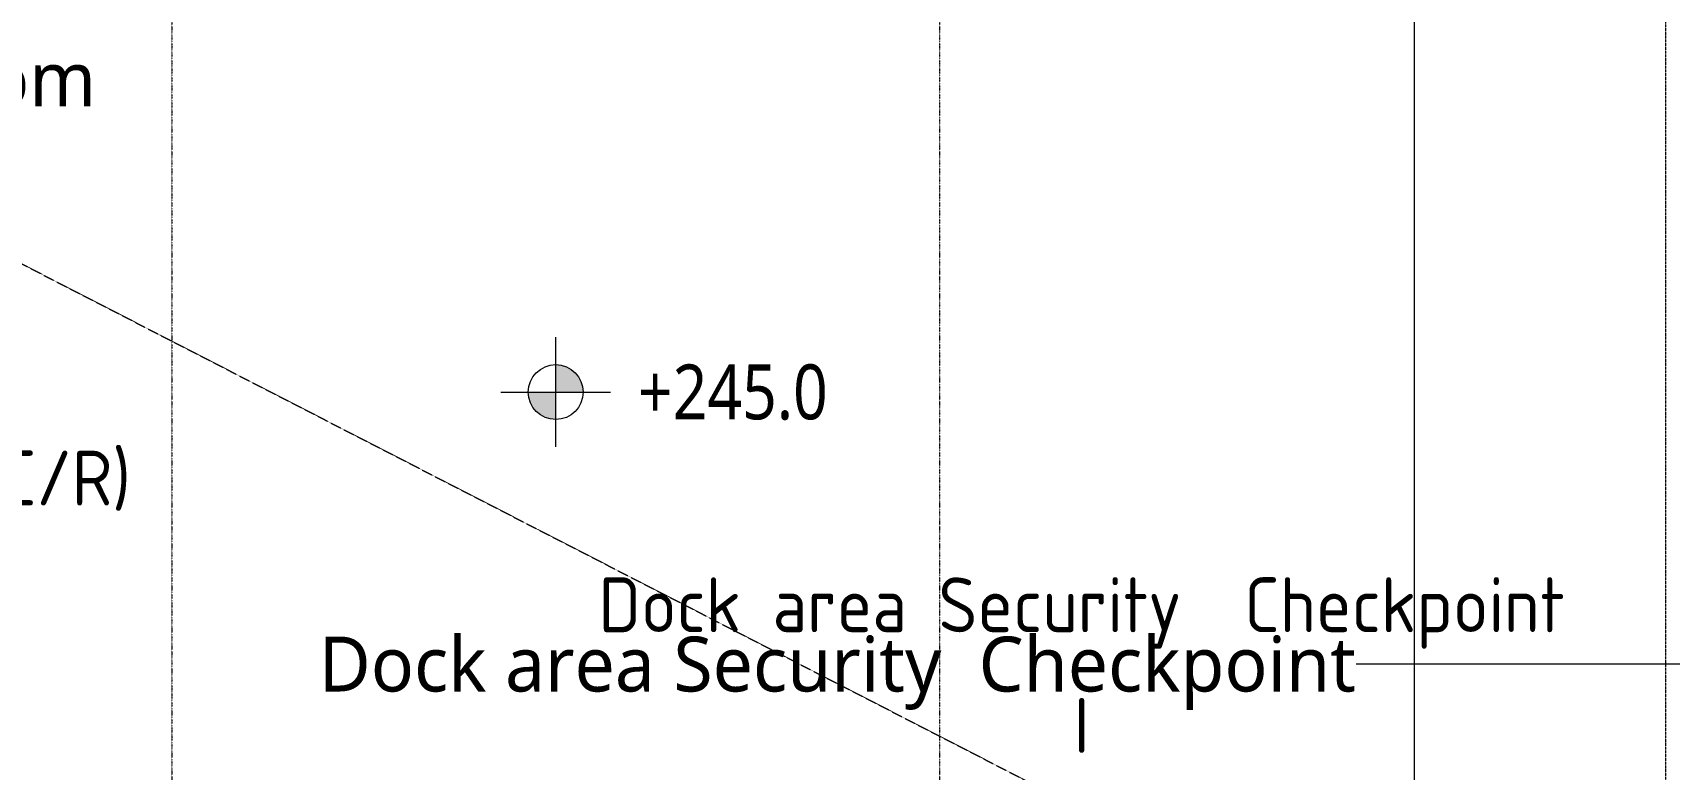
# Model space of a CAD drawing. Extents: x -76427 to 292734, y -42117 to 131250.
# Drawn here: x 225276 to 243187, y 63375 to 71430 of the extents above; entities that cross this region are included whole.
import ezdxf
from ezdxf.enums import TextEntityAlignment as Align

# ---------------------------------------------------------------- set-up
doc = ezdxf.new("R2010")
doc.units = 0
doc.header["$LTSCALE"] = 10
for name, pattern in [('H12PL1$0$HIDDEN', [0.4, 0.3, -0.1]), ('H12PL1$0$JJP_三點線', [0.9, 0.3, -0.15, 0, -0.15, 0, -0.15, 0, -0.15]), ('XFM7P10ICA$0$H12PL1$0$JJP_三點線', [0.9, 0.3, -0.15, 0, -0.15, 0, -0.15, 0, -0.15])]:
    doc.linetypes.add(name, pattern=pattern)
for name, color, linetype in [('H12PL1$0$A-OBJE-2D', 252, 'Continuous'), ('H12PL1$0$A-ZONE', 252, 'Continuous'), ('H12PL1$0$S-GRID', 252, 'Continuous'), ('XFM7P10ICA$0$H12PL1$0$A-TEXT-修改說明', 252, 'Continuous'), ('XFM7P10ICA$0$H12PL1$0$A-ZONE', 252, 'Continuous'), ('XFM7P10ICA$0$H12PL1$0$Hattch', 252, 'Continuous'), ('XFM7P10ICA$0$H12PL1$0$S-GRID', 252, 'Continuous'), ('XFM7P10ICA$0$H12PL1$0$S-SLAB-SHOW', 252, 'Continuous')]:
    doc.layers.add(name, color=color, linetype=linetype)
doc.styles.add('H12PL1$0$Standard', font='', dxfattribs={"width": 0.8})
doc.styles.add('XFM7P10ICA$0$H12PL1$0$Standard', font='isocp.shx', dxfattribs={"bigfont": 'chineset.shx'})
doc.styles.get('H12PL1$0$Standard').set_extended_font_data('Microsoft JhengHei')

# ---------------------------------------------------------------- blocks, each defined once
blk = doc.blocks.new('XFM7P10ICA$0$H12PL1')
at = {"layer": 'XFM7P10ICA$0$H12PL1$0$Hattch', "linetype": 'Continuous', "lineweight": 0}
for points in [[(231000, 67500), (231300, 67500), (231277.16, 67614.81), (231212.13, 67712.13), (231114.81, 67777.16), (231000, 67800)], [(231000, 67500), (230700, 67500), (230722.84, 67385.19), (230787.87, 67287.87), (230885.19, 67222.84), (231000, 67200)]]:
    blk.add_hatch(color=256, dxfattribs=at).paths.add_polyline_path(points)
at = {"layer": 'XFM7P10ICA$0$H12PL1$0$A-TEXT-修改說明', "lineweight": 0}
blk.add_lwpolyline([(192900, 59650), (240400, 59650), (240400, 72550), (238750, 72550), (238750, 89450)], dxfattribs=at)
at = {"layer": 'XFM7P10ICA$0$H12PL1$0$A-ZONE', "lineweight": 0}
blk.add_line((242436.19, 64527.28), (252007.34, 64527.28), dxfattribs=at)
at = {"layer": 'XFM7P10ICA$0$H12PL1$0$S-GRID', "linetype": 'XFM7P10ICA$0$H12PL1$0$JJP_三點線', "lineweight": 0}
for p, q in [((226800, 128250), (226800, -28000)), ((235200, 128250), (235200, -28000))]:
    blk.add_line(p, q, dxfattribs=at)
at = {"layer": 'XFM7P10ICA$0$H12PL1$0$S-SLAB-SHOW', "lineweight": 0}
for p, q in [((231000, 66900), (231000, 68100)), ((230400, 67500), (231600, 67500))]:
    blk.add_line(p, q, dxfattribs=at)
blk.add_circle((231000, 67500), 300, dxfattribs=at)
at = {"layer": 'XFM7P10ICA$0$H12PL1$0$A-ZONE', "style": 'XFM7P10ICA$0$H12PL1$0$Standard'}
for s, p in [('Automation room (不屬C/R)', (221968.52, 66860.41)), ('Dock area Security  Checkpoint', (236756.62, 65473.78)), ('I', (236756.62, 64154.31))]:
    blk.add_text(s, height=600, dxfattribs=at).set_placement(p, align=Align.TOP_CENTER)
at = {"layer": 'XFM7P10ICA$0$H12PL1$0$S-SLAB-SHOW', "lineweight": 0, "insert": (231900, 67190.12), "char_height": 600, "attachment_point": 7, "style": 'XFM7P10ICA$0$H12PL1$0$Standard'}
blk.add_mtext('\\A1;{\\fMicrosoft JhengHei|b0|i0|c136|p34;\\W0.85;+245.0}', dxfattribs=at)
blk = doc.blocks.new('XFM7P10ICA')
blk.add_blockref('XFM7P10ICA$0$H12PL1', (0, 0))
blk = doc.blocks.new('H12PL1')
at = {"layer": 'H12PL1$0$A-OBJE-2D', "linetype": 'H12PL1$0$HIDDEN', "lineweight": 0}
blk.add_line((192000, 85950), (243150, 59650), dxfattribs=at)
blk.add_lwpolyline([(243150, 59650), (243150, 89450)], dxfattribs=at)
at = {"layer": 'H12PL1$0$A-ZONE', "lineweight": 0}
blk.add_line((239761.85, 64527.28), (251429.49, 64527.28), dxfattribs=at)
at = {"layer": 'H12PL1$0$S-GRID', "linetype": 'H12PL1$0$JJP_三點線', "lineweight": 0}
for p, q in [((226800, 128250), (226800, -28000)), ((235200, 128250), (235200, -28000))]:
    blk.add_line(p, q, dxfattribs=at)
at = {"layer": 'H12PL1$0$A-ZONE', "style": 'H12PL1$0$Standard'}
for s, p in [('Automation room', (222695.34, 71223.73)), ('Dock area Security  Checkpoint', (234082.28, 64825.13))]:
    blk.add_text(s, height=600, dxfattribs=at).set_placement(p, align=Align.TOP_CENTER)

msp = doc.modelspace()

# ---------------------------------------------------------------- block references
msp.add_blockref('XFM7P10ICA', (0, 0))

# ---------------------------------------------------------------- next in the draw order: block references
msp.add_blockref('H12PL1', (0, 0))

doc.saveas('drawing.dxf')
